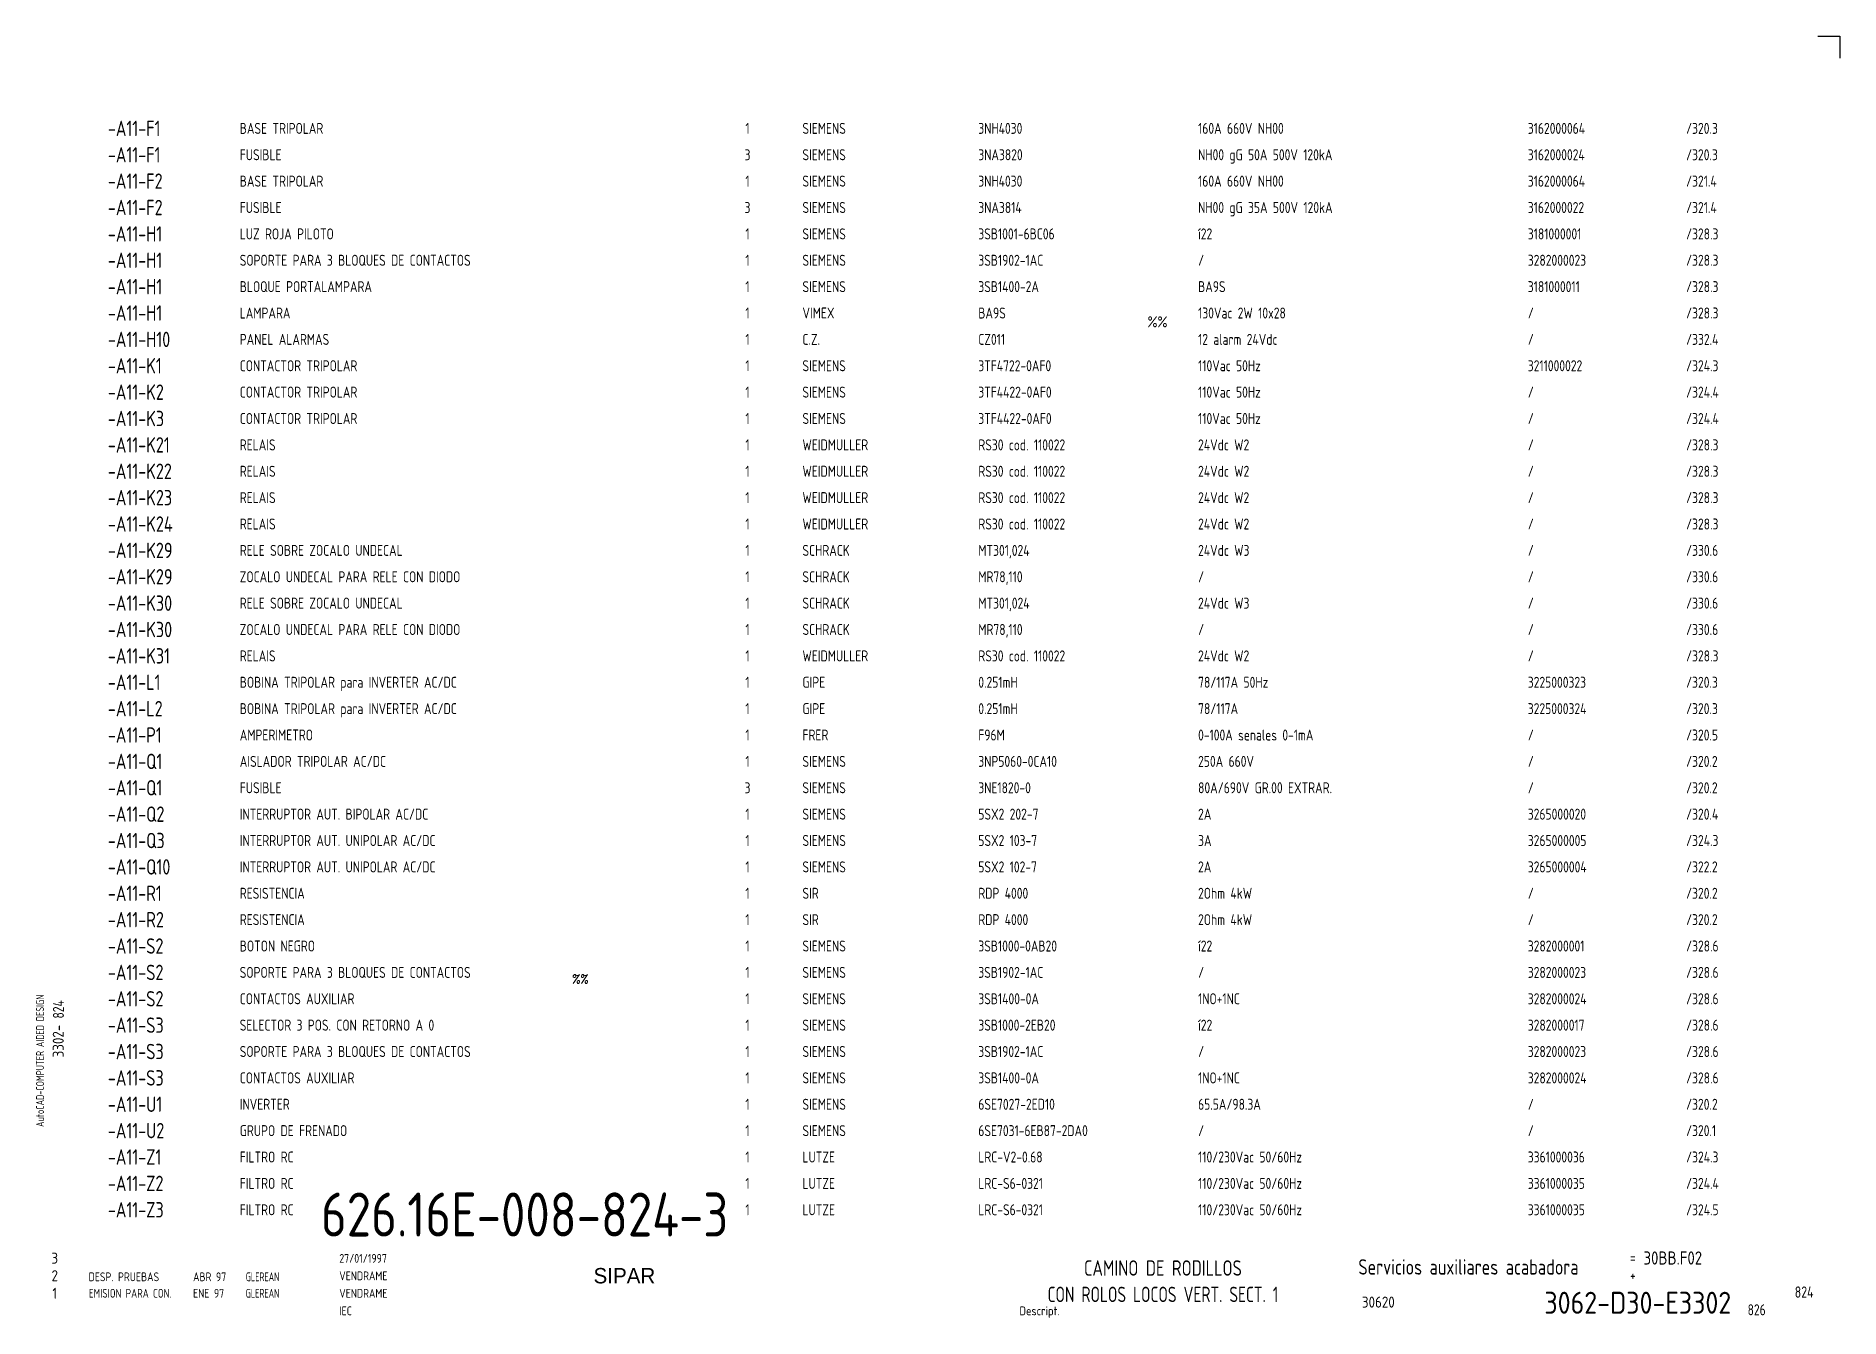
# Model space of a CAD drawing. Extents: x 10 to 420, y 5 to 297.
import ezdxf
from ezdxf.enums import TextEntityAlignment as Align

# ---------------------------------------------------------------- set-up
doc = ezdxf.new("R2010")
doc.units = 0
doc.header["$LTSCALE"] = 8
doc.header["$MEASUREMENT"] = 0
doc.layers.get('0').update_dxf_attribs({"linetype": 'CONTINUOUS'})
doc.layers.add('CART', color=7, linetype='CONTINUOUS')
doc.layers.add('ING', color=7, linetype='CONTINUOUS')
doc.styles.add('DIN', font='DIN', dxfattribs={"width": 0.85})
doc.styles.add('SIMPLEX', font='SIMPLEX', dxfattribs={"width": 0.9})
doc.styles.add('UNIV', font='UNIV')

# ---------------------------------------------------------------- blocks, each defined once
blk = doc.blocks.new('WB-FG100')
at = {"layer": 'CART', "color": 1}
for p, q in [((415, 297), (420, 297)), ((420, 297), (420, 292))]:
    blk.add_line(p, q, dxfattribs=at)
at = {"layer": 'CART', "color": 1, "style": 'DIN', "width": 0.8}
blk.add_text('AutoCAD-COMPUTER AIDED DESIGN', height=1.8, rotation=90, dxfattribs=at).set_placement((11.47, 48.84))
at = {"layer": 'CART', "color": 3, "style": 'DIN', "width": 0.8}
for s, p in [('=', (372.24, 17.91)), ('+', (372.24, 13.87))]:
    blk.add_text(s, height=2.5, dxfattribs=at).set_placement(p)
at = {"layer": 'CART', "color": 7, "style": 'DIN', "width": 0.9}
blk.add_attdef('FILE', text='', height=2.5, rotation=90, dxfattribs=at).set_placement((15.95, 68.38), align=Align.CENTER)
for tag, p in [('MOD-3', (13.92, 19)), ('MOD-2', (13.92, 15)), ('MOD-1', (13.92, 11)), ('NR.COMMESSA', (315, 9))]:
    blk.add_attdef(tag, text='', height=2.5, dxfattribs=at).set_placement(p, align=Align.MIDDLE)
at = {"layer": 'CART', "color": 7, "style": 'DIN'}
for tag, width, p in [('REV-3', 0.9, (21.66, 19)), ('DATA-3', 0.9, (45.37, 19)), ('NOME-3', 0.9, (57.37, 19)), ('REV-2', 0.9, (21.66, 15)), ('DATA-2', 0.9, (45.37, 15)), ('NOME-2', 0.9, (57.37, 15)), ('REV-1', 0.9, (21.66, 11)), ('DATA-1', 0.9, (45.37, 11)), ('NOME-1', 0.7, (57.37, 11))]:
    blk.add_attdef(tag, text='', height=2, dxfattribs=dict(at, width=width)).set_placement(p, align=Align.MIDDLE_LEFT)
at = {"layer": 'CART', "color": 7, "style": 'DIN', "width": 0.9}
for tag, p, height in [('DATA', (78.64, 17.94), 2), ('ESECUTORE', (78.64, 13.97), 2), ('CONTROLLORE', (78.64, 9.99), 2), ('SEGUE', (398.93, 5.65), 2.8), ('NORMA', (78.64, 6.01), 2)]:
    blk.add_attdef(tag, p, '', height=height, dxfattribs=at)
at = {"layer": 'CART', "color": 2, "style": 'DIN', "width": 0.9}
for tag, p in [('TITOLO-1/3', (266.5, 18.23)), ('TITOLO-1/2', (266.5, 15.73)), ('TITOLO-2/3', (266.5, 13.18)), ('TITOLO-2/2', (266.5, 10.68)), ('TITOLO-3/3', (266.5, 8.13))]:
    blk.add_attdef(tag, text='', height=3.5, dxfattribs=at).set_placement(p, align=Align.MIDDLE)
at = {"layer": 'CART', "color": 3, "style": 'DIN', "width": 0.9}
blk.add_attdef('ASSIEME', text='', height=3.5, dxfattribs=at).set_placement((334, 17), align=Align.MIDDLE)
at = {"layer": 'CART', "color": 3, "style": 'DIN', "width": 0.85}
for tag, p in [('=', (375.33, 16.63)), ('+', (375.33, 12.76))]:
    blk.add_attdef(tag, text='', height=3, dxfattribs=at).set_placement(p, align=Align.BOTTOM_LEFT)
at = {"layer": 'CART', "color": 3, "style": 'DIN', "width": 0.9}
blk.add_attdef('FOGLIO', text='', height=2.8, dxfattribs=at).set_placement((414.2, 9.56), align=Align.RIGHT)
at = {"layer": 'CART', "color": 2, "style": 'DIN', "width": 0.9}
blk.add_attdef('DISEGNO', text='', height=5, dxfattribs=at).set_placement((395.27, 6.35), align=Align.RIGHT)
at = {"layer": 'CART', "color": 1, "style": 'DIN', "width": 0.9}
blk.add_attdef('TIPOLOGIA', (233.37, 6), '', height=2, dxfattribs=at)

msp = doc.modelspace()

# ---------------------------------------------------------------- block references
at = {"layer": 'CART'}
ref = msp.add_blockref('WB-FG100', (0, 0), dxfattribs=at)
ref.add_attrib('TIPOLOGIA', 'Descript.', (233.37, 6), dxfattribs={"color": 1, "height": 2, "style": 'DIN', "width": 0.9})
ref.add_attrib('ASSIEME', 'Servicios auxiliares acabadora', dxfattribs={"color": 3, "height": 3.5, "style": 'DIN', "width": 0.8}).set_placement((335.5, 17), align=Align.MIDDLE)
ref.add_attrib('=', '30BB.F02', dxfattribs={"color": 3, "height": 3, "style": 'DIN', "width": 0.85}).set_placement((375.33, 16.63), align=Align.BOTTOM_LEFT)
ref.add_attrib('NR.COMMESSA', '30620', dxfattribs={"color": 7, "height": 2.5, "style": 'DIN', "width": 0.9}).set_placement((315, 9), align=Align.MIDDLE)
ref.add_attrib('DISEGNO', '3062-D30-E3302', dxfattribs={"color": 2, "height": 5, "style": 'DIN', "width": 0.9}).set_placement((395.27, 6.35), align=Align.RIGHT)
ref.add_attrib('DATA', '27/01/1997', (78.64, 17.94), dxfattribs={"color": 7, "height": 2, "style": 'DIN', "width": 0.85})
ref.add_attrib('ESECUTORE', 'VENDRAME', (78.64, 13.97), dxfattribs={"color": 7, "height": 2, "style": 'DIN', "width": 0.85})
ref.add_attrib('CONTROLLORE', 'VENDRAME', (78.64, 9.99), dxfattribs={"color": 7, "height": 2, "style": 'DIN', "width": 0.85})
ref.add_attrib('NORMA', 'IEC', (78.64, 6.01), dxfattribs={"color": 7, "height": 2, "style": 'DIN', "width": 0.85})
ref.add_attrib('MOD-1', '1', dxfattribs={"color": 7, "height": 2.5, "style": 'DIN', "width": 0.9}).set_placement((13.92, 11), align=Align.MIDDLE)
ref.add_attrib('REV-1', 'EMISION PARA CON.', dxfattribs={"color": 7, "height": 2, "style": 'DIN', "width": 0.8}).set_placement((21.66, 11), align=Align.MIDDLE_LEFT)
ref.add_attrib('DATA-1', 'ENE 97', dxfattribs={"color": 7, "height": 2, "style": 'DIN', "width": 0.85}).set_placement((45.37, 11), align=Align.MIDDLE_LEFT)
ref.add_attrib('NOME-1', 'GLEREAN', dxfattribs={"color": 7, "height": 2, "style": 'DIN', "width": 0.7}).set_placement((57.37, 11), align=Align.MIDDLE_LEFT)
ref.add_attrib('MOD-2', '2', dxfattribs={"color": 7, "height": 2.5, "style": 'DIN', "width": 0.9}).set_placement((13.92, 15), align=Align.MIDDLE)
ref.add_attrib('MOD-3', '3', dxfattribs={"color": 7, "height": 2.5, "style": 'DIN', "width": 0.9}).set_placement((13.92, 19), align=Align.MIDDLE)
ref.add_attrib('FILE', '3302-', dxfattribs={"color": 7, "height": 2.5, "rotation": 90, "style": 'DIN', "width": 0.9}).set_placement((15.95, 68.38), align=Align.CENTER)

# ---------------------------------------------------------------- texts
at = {"color": 3, "style": 'DIN', "width": 0.8}
for s, p in [('-A11-F1', (26, 276)), ('-A11-F1', (26, 270)), ('-A11-F2', (26, 264)), ('-A11-F2', (26, 258)), ('-A11-H1', (26, 252)), ('-A11-H1', (26, 246)), ('-A11-H1', (26, 240)), ('-A11-H1', (26, 234)), ('-A11-H10', (26, 228)), ('-A11-K1', (26, 222)), ('-A11-K2', (26, 216)), ('-A11-K3', (26, 210)), ('-A11-K21', (26, 204)), ('-A11-K22', (26, 198)), ('-A11-K23', (26, 192)), ('-A11-K24', (26, 186)), ('-A11-K29', (26, 180)), ('-A11-K29', (26, 174)), ('-A11-K30', (26, 168)), ('-A11-K30', (26, 162)), ('-A11-K31', (26, 156)), ('-A11-L1', (26, 150)), ('-A11-L2', (26, 144)), ('-A11-P1', (26, 138)), ('-A11-Q1', (26, 132)), ('-A11-Q1', (26, 126)), ('-A11-Q2', (26, 120)), ('-A11-Q3', (26, 114)), ('-A11-Q10', (26, 108)), ('-A11-R1', (26, 102)), ('-A11-R2', (26, 96)), ('-A11-S2', (26, 90)), ('-A11-S2', (26, 84)), ('-A11-S2', (26, 78)), ('-A11-S3', (26, 72)), ('-A11-S3', (26, 66)), ('-A11-S3', (26, 60)), ('-A11-U1', (26, 54)), ('-A11-U2', (26, 48)), ('-A11-Z1', (26, 42)), ('-A11-Z2', (26, 36)), ('-A11-Z3', (26, 30))]:
    msp.add_text(s, height=3.5, dxfattribs=at).set_placement(p, align=Align.MIDDLE_LEFT)
at = {"color": 7, "style": 'DIN', "width": 0.8}
for s, p in [('1', (171.5, 276)), ('3', (171.5, 270)), ('1', (171.5, 264)), ('3', (171.5, 258)), ('1', (171.5, 252)), ('1', (171.5, 246)), ('1', (171.5, 240)), ('1', (171.5, 234)), ('1', (171.5, 228)), ('1', (171.5, 222)), ('1', (171.5, 216)), ('1', (171.5, 210)), ('1', (171.5, 204)), ('1', (171.5, 198)), ('1', (171.5, 192)), ('1', (171.5, 186)), ('1', (171.5, 180)), ('1', (171.5, 174)), ('1', (171.5, 168)), ('1', (171.5, 162)), ('1', (171.5, 156)), ('1', (171.5, 150)), ('1', (171.5, 144)), ('1', (171.5, 138)), ('1', (171.5, 132)), ('3', (171.5, 126)), ('1', (171.5, 120)), ('1', (171.5, 114)), ('1', (171.5, 108)), ('1', (171.5, 102)), ('1', (171.5, 96)), ('1', (171.5, 90)), ('1', (171.5, 84)), ('1', (171.5, 78)), ('1', (171.5, 72)), ('1', (171.5, 66)), ('1', (171.5, 60)), ('1', (171.5, 54)), ('1', (171.5, 48)), ('1', (171.5, 42)), ('1', (171.5, 36)), ('1', (171.5, 30))]:
    msp.add_text(s, height=2.5, dxfattribs=at).set_placement(p, align=Align.MIDDLE)
for s, p in [('SIEMENS', (184, 276)), ('3NH4030', (224, 276)), ('160A 660V NH00', (274, 276)), ('3162000064', (349, 276)), ('/320.3', (385, 276)), ('SIEMENS', (184, 270)), ('3NA3820', (224, 270)), ('NH00 gG 50A 500V 120kA', (274, 270)), ('3162000024', (349, 270)), ('/320.3', (385, 270)), ('SIEMENS', (184, 264)), ('3NH4030', (224, 264)), ('160A 660V NH00', (274, 264)), ('3162000064', (349, 264)), ('/321.4', (385, 264)), ('SIEMENS', (184, 258)), ('3NA3814', (224, 258)), ('NH00 gG 35A 500V 120kA', (274, 258)), ('3162000022', (349, 258)), ('/321.4', (385, 258)), ('SIEMENS', (184, 252)), ('3SB1001-6BC06', (224, 252)), ('í22', (274, 252)), ('3181000001', (349, 252)), ('/328.3', (385, 252)), ('SIEMENS', (184, 246)), ('3SB1902-1AC', (224, 246)), ('/', (274, 246)), ('3282000023', (349, 246)), ('/328.3', (385, 246)), ('SIEMENS', (184, 240)), ('3SB1400-2A', (224, 240)), ('BA9S', (274, 240)), ('3181000011', (349, 240)), ('/328.3', (385, 240)), ('VIMEX', (184, 234)), ('BA9S', (224, 234)), ('130Vac 2W 10x28', (274, 234)), ('/', (349, 234)), ('/328.3', (385, 234)), ('C.Z.', (184, 228)), ('CZ011', (224, 228)), ('12 alarm 24Vdc', (274, 228)), ('/', (349, 228)), ('/332.4', (385, 228)), ('SIEMENS', (184, 222)), ('3TF4722-0AF0', (224, 222)), ('110Vac 50Hz', (274, 222)), ('3211000022', (349, 222)), ('/324.3', (385, 222)), ('SIEMENS', (184, 216)), ('3TF4422-0AF0', (224, 216)), ('110Vac 50Hz', (274, 216)), ('/', (349, 216)), ('/324.4', (385, 216)), ('SIEMENS', (184, 210)), ('3TF4422-0AF0', (224, 210)), ('110Vac 50Hz', (274, 210)), ('/', (349, 210)), ('/324.4', (385, 210)), ('WEIDMULLER', (184, 204)), ('RS30 cod. 110022', (224, 204)), ('24Vdc W2', (274, 204)), ('/', (349, 204)), ('/328.3', (385, 204)), ('WEIDMULLER', (184, 198)), ('RS30 cod. 110022', (224, 198)), ('24Vdc W2', (274, 198)), ('/', (349, 198)), ('/328.3', (385, 198)), ('WEIDMULLER', (184, 192)), ('RS30 cod. 110022', (224, 192)), ('24Vdc W2', (274, 192)), ('/', (349, 192)), ('/328.3', (385, 192)), ('WEIDMULLER', (184, 186)), ('RS30 cod. 110022', (224, 186)), ('24Vdc W2', (274, 186)), ('/', (349, 186)), ('/328.3', (385, 186)), ('SCHRACK', (184, 180)), ('MT301,024', (224, 180)), ('24Vdc W3', (274, 180)), ('/', (349, 180)), ('/330.6', (385, 180)), ('SCHRACK', (184, 174)), ('MR78,110', (224, 174)), ('/', (274, 174)), ('/', (349, 174)), ('/330.6', (385, 174)), ('SCHRACK', (184, 168)), ('MT301,024', (224, 168)), ('24Vdc W3', (274, 168)), ('/', (349, 168)), ('/330.6', (385, 168)), ('SCHRACK', (184, 162)), ('MR78,110', (224, 162)), ('/', (274, 162)), ('/', (349, 162)), ('/330.6', (385, 162)), ('WEIDMULLER', (184, 156)), ('RS30 cod. 110022', (224, 156)), ('24Vdc W2', (274, 156)), ('/', (349, 156)), ('/328.3', (385, 156)), ('GIPE', (184, 150)), ('0.251mH', (224, 150)), ('78/117A 50Hz', (274, 150)), ('3225000323', (349, 150)), ('/320.3', (385, 150)), ('GIPE', (184, 144)), ('0.251mH', (224, 144)), ('78/117A', (274, 144)), ('3225000324', (349, 144)), ('/320.3', (385, 144)), ('FRER', (184, 138)), ('F96M', (224, 138)), ('0-100A senales 0-1mA', (274, 138)), ('/', (349, 138)), ('/320.5', (385, 138)), ('SIEMENS', (184, 132)), ('3NP5060-0CA10', (224, 132)), ('250A 660V', (274, 132)), ('/', (349, 132)), ('/320.2', (385, 132)), ('SIEMENS', (184, 126)), ('3NE1820-0', (224, 126)), ('80A/690V GR.00 EXTRAR.', (274, 126)), ('/', (349, 126)), ('/320.2', (385, 126)), ('SIEMENS', (184, 120)), ('5SX2 202-7', (224, 120)), ('2A', (274, 120)), ('3265000020', (349, 120)), ('/320.4', (385, 120)), ('SIEMENS', (184, 114)), ('5SX2 103-7', (224, 114)), ('3A', (274, 114)), ('3265000005', (349, 114)), ('/324.3', (385, 114)), ('SIEMENS', (184, 108)), ('5SX2 102-7', (224, 108)), ('2A', (274, 108)), ('3265000004', (349, 108)), ('/322.2', (385, 108)), ('SIR', (184, 102)), ('RDP 4000', (224, 102)), ('2Ohm 4kW', (274, 102)), ('/', (349, 102)), ('/320.2', (385, 102)), ('SIR', (184, 96)), ('RDP 4000', (224, 96)), ('2Ohm 4kW', (274, 96)), ('/', (349, 96)), ('/320.2', (385, 96)), ('SIEMENS', (184, 90)), ('3SB1000-0AB20', (224, 90)), ('í22', (274, 90)), ('3282000001', (349, 90)), ('/328.6', (385, 90)), ('SIEMENS', (184, 84)), ('3SB1902-1AC', (224, 84)), ('/', (274, 84)), ('3282000023', (349, 84)), ('/328.6', (385, 84)), ('SIEMENS', (184, 78)), ('3SB1400-0A', (224, 78)), ('1NO+1NC', (274, 78)), ('3282000024', (349, 78)), ('/328.6', (385, 78)), ('SIEMENS', (184, 72)), ('3SB1000-2EB20', (224, 72)), ('í22', (274, 72)), ('3282000017', (349, 72)), ('/328.6', (385, 72)), ('SIEMENS', (184, 66)), ('3SB1902-1AC', (224, 66)), ('/', (274, 66)), ('3282000023', (349, 66)), ('/328.6', (385, 66)), ('SIEMENS', (184, 60)), ('3SB1400-0A', (224, 60)), ('1NO+1NC', (274, 60)), ('3282000024', (349, 60)), ('/328.6', (385, 60)), ('SIEMENS', (184, 54)), ('6SE7027-2ED10', (224, 54)), ('65.5A/98.3A', (274, 54)), ('/', (349, 54)), ('/320.2', (385, 54)), ('SIEMENS', (184, 48)), ('6SE7031-6EB87-2DA0', (224, 48)), ('/', (274, 48)), ('/', (349, 48)), ('/320.1', (385, 48)), ('LUTZE', (184, 42)), ('LRC-V2-0.68', (224, 42)), ('110/230Vac 50/60Hz', (274, 42)), ('3361000036', (349, 42)), ('/324.3', (385, 42)), ('LUTZE', (184, 36)), ('LRC-S6-0321', (224, 36)), ('110/230Vac 50/60Hz', (274, 36)), ('3361000035', (349, 36)), ('/324.4', (385, 36)), ('LUTZE', (184, 30)), ('LRC-S6-0321', (224, 30)), ('110/230Vac 50/60Hz', (274, 30)), ('3361000035', (349, 30)), ('/324.5', (385, 30))]:
    msp.add_text(s, height=2.5, dxfattribs=at).set_placement(p, align=Align.MIDDLE_LEFT)
at = {"style": 'DIN'}
for s, width, p in [('%%', 0.85, (262.5, 230.75)), ('826', 0.8, (399, 6))]:
    msp.add_text(s, height=2.5, dxfattribs=dict(at, width=width)).set_placement(p)
at = {"color": 7, "linetype": 'Continuous', "style": 'SIMPLEX', "width": 0.9}
msp.add_text('%%', height=2, dxfattribs=at).set_placement((133.5, 82.5), align=Align.MIDDLE)
at = {"style": 'DIN', "width": 0.8}
msp.add_text('824', height=2.5, rotation=90, dxfattribs=at).set_placement((16, 73.5))
at = {"color": 3, "style": 'DIN'}
for s, width, p in [('CAMINO DE RODILLOS', 0.8, (266, 15)), ('CON ROLOS LOCOS VERT. SECT. 1', 0.75, (266, 9))]:
    msp.add_text(s, height=3.5, dxfattribs=dict(at, width=width)).set_placement(p, align=Align.CENTER)
at = {"linetype": 'Continuous', "style": 'DIN'}
for s, width, p in [('DESP. PRUEBAS', 0.85, (21.62, 13.75)), ('ABR 97', 0.85, (45.38, 13.75)), ('GLEREAN', 0.7, (57.38, 13.75))]:
    msp.add_text(s, height=2, dxfattribs=dict(at, width=width)).set_placement(p)
at = {"color": 3, "style": 'DIN', "width": 0.8}
msp.add_text('824', height=2.56, dxfattribs=at).set_placement((414, 10), align=Align.RIGHT)
at = {"color": 2, "insert": (74.47, 33.92), "char_height": 10, "width": 111.0411, "attachment_point": 1, "style": 'DIN'}
msp.add_mtext('626.16E-008-824-3', dxfattribs=at)
at = {"layer": 'CART', "color": 2, "linetype": 'Continuous', "style": 'UNIV'}
msp.add_text('SIPAR', height=3.5, dxfattribs=at).set_placement((143.5, 13.25), align=Align.CENTER)
at = {"layer": 'ING', "color": 7, "style": 'DIN', "width": 0.8}
for s, p in [('BASE TRIPOLAR', (56, 276)), ('FUSIBLE', (56, 270)), ('BASE TRIPOLAR', (56, 264)), ('FUSIBLE', (56, 258)), ('LUZ ROJA PILOTO', (56, 252)), ('SOPORTE PARA 3 BLOQUES DE CONTACTOS', (56, 246)), ('BLOQUE PORTALAMPARA', (56, 240)), ('LAMPARA', (56, 234)), ('PANEL ALARMAS', (56, 228)), ('CONTACTOR TRIPOLAR', (56, 222)), ('CONTACTOR TRIPOLAR', (56, 216)), ('CONTACTOR TRIPOLAR', (56, 210)), ('RELAIS', (56, 204)), ('RELAIS', (56, 198)), ('RELAIS', (56, 192)), ('RELAIS', (56, 186)), ('RELE SOBRE ZOCALO UNDECAL', (56, 180)), ('ZOCALO UNDECAL PARA RELE CON DIODO', (56, 174)), ('RELE SOBRE ZOCALO UNDECAL', (56, 168)), ('ZOCALO UNDECAL PARA RELE CON DIODO', (56, 162)), ('RELAIS', (56, 156)), ('BOBINA TRIPOLAR para INVERTER AC/DC', (56, 150)), ('BOBINA TRIPOLAR para INVERTER AC/DC', (56, 144)), ('AMPERIMETRO', (56, 138)), ('AISLADOR TRIPOLAR AC/DC', (56, 132)), ('FUSIBLE', (56, 126)), ('INTERRUPTOR AUT. BIPOLAR AC/DC', (56, 120)), ('INTERRUPTOR AUT. UNIPOLAR AC/DC', (56, 114)), ('INTERRUPTOR AUT. UNIPOLAR AC/DC', (56, 108)), ('RESISTENCIA', (56, 102)), ('RESISTENCIA', (56, 96)), ('BOTON NEGRO', (56, 90)), ('SOPORTE PARA 3 BLOQUES DE CONTACTOS', (56, 84)), ('CONTACTOS AUXILIAR', (56, 78)), ('SELECTOR 3 POS. CON RETORNO A 0', (56, 72)), ('SOPORTE PARA 3 BLOQUES DE CONTACTOS', (56, 66)), ('CONTACTOS AUXILIAR', (56, 60)), ('INVERTER', (56, 54)), ('GRUPO DE FRENADO', (56, 48)), ('FILTRO RC', (56, 42)), ('FILTRO RC', (56, 36)), ('FILTRO RC', (56, 30))]:
    msp.add_text(s, height=2.5, dxfattribs=at).set_placement(p, align=Align.MIDDLE_LEFT)

doc.saveas('drawing.dxf')
